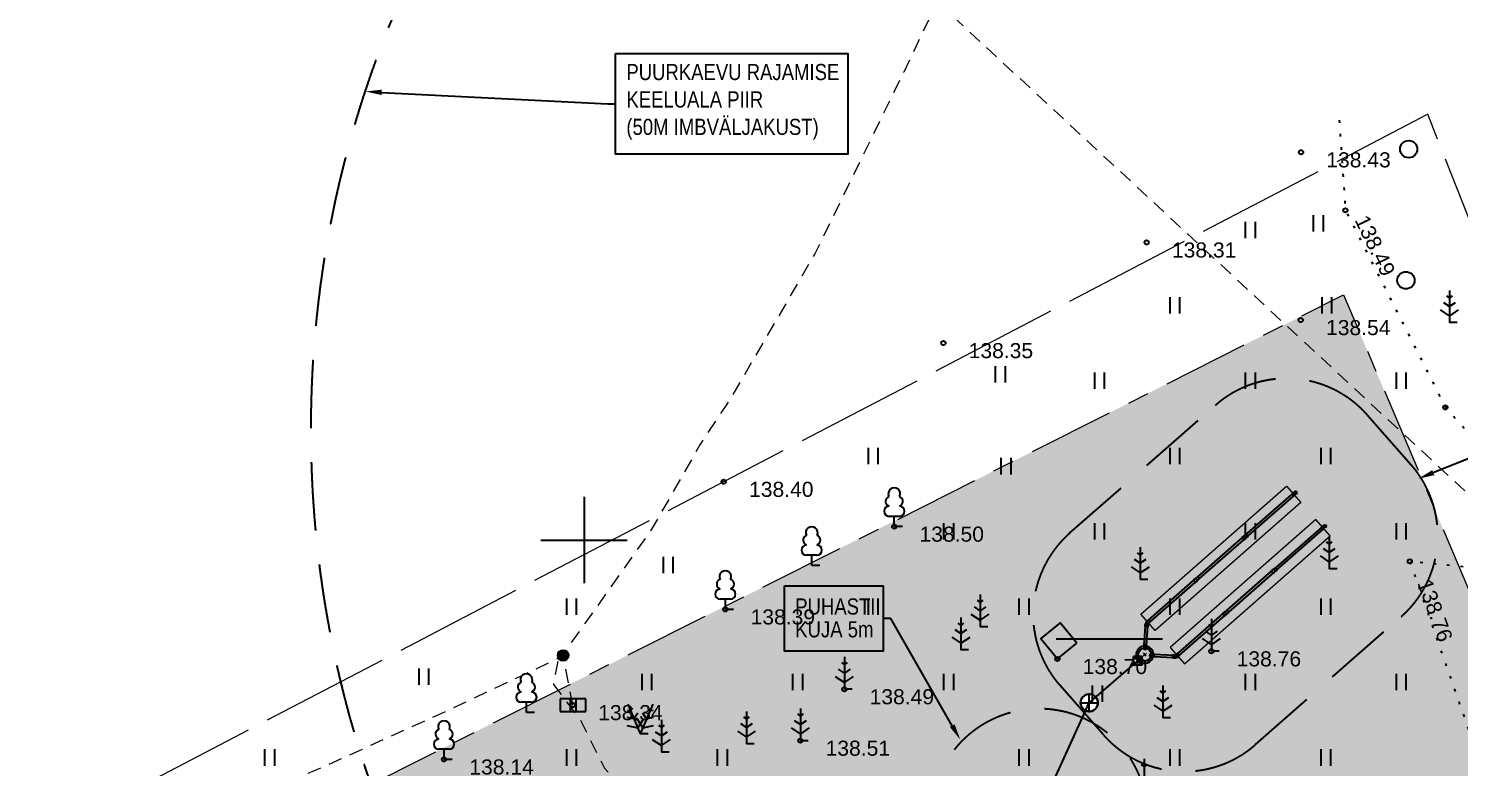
# Model space of a CAD drawing. Header units: millimetres. Extents: x 368386 to 996118, y -334862 to 250838.
# Drawn here: x 741334 to 807716, y -60261 to -25953 of the extents above; entities that cross this region are included whole.
import ezdxf

# ---------------------------------------------------------------- set-up
doc = ezdxf.new("R2010")
doc.units = ezdxf.units.MM
doc.header["$MEASUREMENT"] = 0
for name, pattern in [('CENTER2', [14287.5, 9525, -1587.5, 1587.5, -1587.5]), ('Dashed', [423.333333, 211.666667, -211.666667]), ('HIDDEN', [4762.5, 3175, -1587.5]), ('KATASTRIPIIR', [7000, 4000, -1000, 1000, -1000]), ('KOLVIK', [625, 125, -500]), ('Long Dashed', [1058.333302, 634.99999, -423.333311]), ('TOOPIIR', [7000, 6000, -1000]), ('Wipeout_Contour', [1000, 0, -1000])]:
    doc.linetypes.add(name, pattern=pattern)
for name, color, linetype, lineweight, true_color in [('New_       asendi fill_Pen_No__149', 7, 'Continuous', 25, 0x186722), ('New_Kanal_proj_kinnistu_Pen_No__175', 7, 'Continuous', 13, 0xbf927d), ('New_MOOTPIIR#1_Pen_No__102', 7, 'Continuous', 13, 0xcccccc), ('New_MPKAABEL_Pen_No__3', 7, 'Continuous', 18, 0xff6600), ('New_PIIR#1_Pen_No__164', 7, 'Continuous', 13, 0xf27e39)]:
    doc.layers.add(name, color=color, linetype=linetype, lineweight=lineweight, true_color=true_color)
for name, color, linetype, lineweight in [('New__PRONTEX_TEKST_Pen_No__7', 7, 'Continuous', 35), ('New_ei pindi_Pen_No__7', 7, 'Continuous', 35), ('New_ELRAJATISMP_Pen_No__7', 7, 'Continuous', 35), ('New_HALJASTUS#1_Pen_No__7', 7, 'Continuous', 35), ('New_HALJASTUS_Pen_No__7', 7, 'Continuous', 35), ('New_KANAL_ELEMENDID_Pen_No__7', 7, 'Continuous', 35), ('New_Kanal_proj_kinnistu_Pen_No__1', 7, 'Continuous', 13), ('New_Kanal_proj_kinnistu_Pen_No__36', 34, 'Continuous', 35), ('New_Kanal_proj_kinnistu_Pen_No__7', 7, 'Continuous', 35), ('New_katkend_Pen_No__1', 7, 'Continuous', 13), ('New_korgus-EH2000#1_Pen_No__1', 7, 'Continuous', 13), ('New_korgus-EH2000#1_Pen_No__7', 7, 'Continuous', 35), ('New_MPOHULIIN_Pen_No__20', 1, 'Continuous', 0), ('New_POST_Pen_No__7', 7, 'Continuous', 35), ('New_PUU_Pen_No__7', 7, 'Continuous', 35), ('New_RAJATIS_Pen_No__7', 7, 'Continuous', 35), ('New_VORK#1_Pen_No__7', 7, 'Continuous', 35)]:
    doc.layers.add(name, color=color, linetype=linetype, lineweight=lineweight)
doc.layers.add('New_KANAL_ELEMENDID', color=7, linetype='Continuous')
doc.styles.add('GENERATED_STYLE_1', font='arial.ttf')
doc.styles.add('GENERATED_STYLE_2', font='ARIALN.TTF')
doc.linetypes.add('Kanal11', pattern='A,0,[1,TRN_PP_AS-4-01_V01_Asendiplaan1.Shx,S=13.492063,R=0,X=0,Y=0],-2650,0', length=2650)

msp = doc.modelspace()

# ---------------------------------------------------------------- hatches: boundary and pattern name
at = {"layer": 'New_       asendi fill_Pen_No__149', "linetype": 'Continuous', "lineweight": 0, "true_color": 0x061908}
h = msp.add_hatch(color=98, dxfattribs=at)
h.paths.add_polyline_path([(802345.63, -38322.05), (677945.63, -100972.05), (697685.63, -113562.05), (725141.88, -157386.04), (747105.63, -214022.05), (773035.63, -233162.05), (849485.63, -225922.05), (847735.63, -145332.05)])
h.paths.add_polyline_path([(757638.71, -147399.28, -0.00065641), (757597.25, -147430.15)], flags=0)
h.paths.add_polyline_path([(781623.18, -112523.26, 0.05995559), (781750.4, -112778.31, 0.78516634), (783932.82, -111999.14, 0.05995559), (783869.75, -111721.19, 1)], flags=0)
at = {"layer": 'New__PRONTEX_TEKST_Pen_No__7', "linetype": 'Continuous', "lineweight": 35}
for points in [[(757709.97, -29038.52), (756967.32, -28875.44), (757722.72, -28788.85)], [(806552.04, -46688.9), (805810.32, -46856.12), (806457.72, -46457.37)], [(784295.06, -58260.23), (784558.81, -58973.37), (784078.03, -58384.31)]]:
    msp.add_hatch(color=7, dxfattribs=at).paths.add_polyline_path(points)

# ---------------------------------------------------------------- linework, layer by layer
at = {"layer": 'New__PRONTEX_TEKST_Pen_No__7', "color": 7, "linetype": 'Continuous', "lineweight": 35}
for p, q in [((757716.34, -28913.69), (768207.06, -29449.38)), ((768207.06, -29449.38), (768567.06, -29449.38)), ((806504.88, -46573.13), (814982.26, -43119.18)), ((781343.37, -53349.47), (780983.37, -53349.47)), ((784186.55, -58322.27), (781343.37, -53349.47))]:
    msp.add_line(p, q, dxfattribs=at)
at = {"layer": 'New__PRONTEX_TEKST_Pen_No__7', "color": 7, "linetype": 'Continuous', "lineweight": 35, "flags": 128}
for points in [[(768567.06, -27110.02), (779335.08, -27110.02), (779335.08, -31788.7), (768567.06, -31788.7)], [(776402.2, -51836.43), (780982.53, -51836.43), (780982.53, -54861.95), (776402.2, -54861.95)]]:
    msp.add_lwpolyline(points, close=True, dxfattribs=at)
at = {"layer": 'New_ei pindi_Pen_No__7', "color": 7, "linetype": 'HIDDEN', "lineweight": 35, "flags": 128}
for points in [[(789633.28, -49389.08), (796394.25, -43448.1)], [(803450.63, -43903.63), (805472.06, -46204.06)], [(798255.56, -59201.42), (805016.52, -53260.44)]]:
    msp.add_lwpolyline(points, dxfattribs=at)
at = {"layer": 'New_ei pindi_Pen_No__7', "color": 7, "linetype": 'HIDDEN', "lineweight": 35}
for centre, start, end in [((799694.67, -47204.06), 41.3051772, 131.3063167), ((801716.1, -49504.49), 311.3063168, 41.3063167), ((792933.71, -53145.03), 131.3056743, 221.3063167), ((794955.13, -55445.46), 221.3063167, 311.3069592)]:
    msp.add_arc(centre, 5000, start, end, dxfattribs=at)
at = {"layer": 'New_ELRAJATISMP_Pen_No__7', "color": 7, "linetype": 'Continuous', "lineweight": 35}
for p, q in [((767186.91, -57068.61), (765992.34, -57068.61)), ((765992.34, -57068.61), (765992.34, -57665.49)), ((766453.88, -57068.61), (766453.88, -57665.49)), ((766725.37, -57068.61), (766725.37, -57665.49)), ((767186.91, -57665.49), (767186.91, -57068.61)), ((765992.34, -57665.49), (767186.91, -57665.49))]:
    msp.add_line(p, q, dxfattribs=at)
at = {"layer": 'New_HALJASTUS#1_Pen_No__7', "color": 7, "linetype": 'Continuous', "lineweight": 35}
for p, q in [((797782.1, -34919.49), (797782.1, -35680.61)), ((798237.15, -34919.49), (798237.15, -35680.61)), ((800933.46, -34614.6), (800933.46, -35375.72)), ((801388.52, -34614.6), (801388.52, -35375.72)), ((794282.1, -38419.49), (794282.1, -39180.61)), ((794737.15, -38419.49), (794737.15, -39180.61)), ((801326.85, -38417.37), (801326.85, -39178.49)), ((801781.91, -38417.37), (801781.91, -39178.49)), ((807253.77, -38458.49), (807129.35, -38375.54)), ((807253.77, -38108.49), (807253.77, -39608.49)), ((807378.19, -38375.54), (807253.77, -38458.49)), ((806829.51, -39019.14), (807253.77, -39301.98)), ((807253.77, -38858.49), (806987.16, -38680.75)), ((807520.38, -38680.75), (807253.77, -38858.49)), ((807253.77, -39301.98), (807678.04, -39019.14)), ((807613.77, -39608.49), (807253.77, -39608.49)), ((786181.33, -41630.06), (786181.33, -42391.17)), ((786636.39, -41630.06), (786636.39, -42391.17)), ((790782.1, -41919.49), (790782.1, -42680.61)), ((791237.15, -41919.49), (791237.15, -42680.61)), ((797782.1, -41919.49), (797782.1, -42680.61)), ((798237.15, -41919.49), (798237.15, -42680.61)), ((804782.1, -41919.49), (804782.1, -42680.61)), ((805237.15, -41919.49), (805237.15, -42680.61)), ((780282.1, -45419.49), (780282.1, -46180.61)), ((780737.15, -45419.49), (780737.15, -46180.61)), ((794282.1, -45419.49), (794282.1, -46180.61)), ((794737.15, -45419.49), (794737.15, -46180.61)), ((801282.1, -45419.49), (801282.1, -46180.61)), ((801737.15, -45419.49), (801737.15, -46180.61)), ((786443.59, -45891.78), (786443.59, -46652.9)), ((786898.65, -45891.78), (786898.65, -46652.9)), ((783782.1, -48919.49), (783782.1, -49680.61)), ((784237.15, -48919.49), (784237.15, -49680.61)), ((790782.1, -48919.49), (790782.1, -49680.61)), ((791237.15, -48919.49), (791237.15, -49680.61)), ((797782.1, -48919.49), (797782.1, -49680.61)), ((798237.15, -48919.49), (798237.15, -49680.61)), ((804782.1, -48919.49), (804782.1, -49680.61)), ((805237.15, -48919.49), (805237.15, -49680.61)), ((770773.55, -50481.34), (770773.55, -51242.45)), ((771228.61, -50481.34), (771228.61, -51242.45)), ((766282.1, -52419.49), (766282.1, -53180.61)), ((766737.15, -52419.49), (766737.15, -53180.61)), ((780282.1, -52419.49), (780282.1, -53180.61)), ((780737.15, -52419.49), (780737.15, -53180.61)), ((787282.1, -52419.49), (787282.1, -53180.61)), ((787737.15, -52419.49), (787737.15, -53180.61)), ((794282.1, -52419.49), (794282.1, -53180.61)), ((794737.15, -52419.49), (794737.15, -53180.61)), ((801282.1, -52419.49), (801282.1, -53180.61)), ((801737.15, -52419.49), (801737.15, -53180.61)), ((759430.81, -55660.97), (759430.81, -56422.09)), ((759885.86, -55660.97), (759885.86, -56422.09)), ((769782.1, -55919.49), (769782.1, -56680.61)), ((770237.15, -55919.49), (770237.15, -56680.61)), ((776782.1, -55919.49), (776782.1, -56680.61)), ((777237.15, -55919.49), (777237.15, -56680.61)), ((783782.1, -55919.49), (783782.1, -56680.61)), ((784237.15, -55919.49), (784237.15, -56680.61)), ((797782.1, -55919.49), (797782.1, -56680.61)), ((798237.15, -55919.49), (798237.15, -56680.61)), ((804782.1, -55919.49), (804782.1, -56680.61)), ((805237.15, -55919.49), (805237.15, -56680.61)), ((752282.1, -59419.49), (752282.1, -60180.61)), ((752737.15, -59419.49), (752737.15, -60180.61)), ((766282.1, -59419.49), (766282.1, -60180.61)), ((766737.15, -59419.49), (766737.15, -60180.61)), ((773282.1, -59419.49), (773282.1, -60180.61)), ((773737.15, -59419.49), (773737.15, -60180.61)), ((787282.1, -59419.49), (787282.1, -60180.61)), ((787737.15, -59419.49), (787737.15, -60180.61)), ((794282.1, -59419.49), (794282.1, -60180.61)), ((794737.15, -59419.49), (794737.15, -60180.61)), ((801282.1, -59419.49), (801282.1, -60180.61)), ((801737.15, -59419.49), (801737.15, -60180.61))]:
    msp.add_line(p, q, dxfattribs=at)
at = {"layer": 'New_HALJASTUS#1_Pen_No__7', "color": 7, "linetype": 'KOLVIK', "lineweight": 35, "flags": 128}
msp.add_lwpolyline([(802138.63, -30211.05), (802430.63, -34393.05), (807069.63, -43545.05), (814375.63, -51630.05), (805416.63, -50692.05), (811741.88, -68851.31), (822615.75, -71555.05)], dxfattribs=at)
at = {"layer": 'New_HALJASTUS#1_Pen_No__7', "color": 7, "linetype": 'Continuous', "lineweight": 35}
for centre in [(805363.04, -31549.93), (805234.98, -37645.43)]:
    msp.add_circle(centre, 400, dxfattribs=at)
at = {"layer": 'New_HALJASTUS_Pen_No__7', "color": 7, "linetype": 'Continuous', "lineweight": 35}
msp.add_circle((805234.98, -37645.43), 400, dxfattribs=at)
at = {"layer": 'New_Kanal_proj_kinnistu_Pen_No__1', "color": 7, "linetype": 'Continuous', "lineweight": 13}
for p, q in [((800071.29, -47538.73), (800146.41, -47472.72)), ((800141.85, -47543.28), (800075.85, -47468.16)), ((801432.63, -49087.97), (801507.75, -49021.96)), ((801437.19, -49017.4), (801503.2, -49092.52))]:
    msp.add_line(p, q, dxfattribs=at)
at = {"layer": 'New_Kanal_proj_kinnistu_Pen_No__1', "color": 7, "linetype": 'CENTER2', "lineweight": 13}
msp.add_line((793325.33, -55034.23), (793593.56, -55051.55), dxfattribs=at)
at = {"layer": 'New_Kanal_proj_kinnistu_Pen_No__175', "color": 33, "linetype": 'CENTER2', "lineweight": 13, "true_color": 0xbf927d}
for p, q in [((792933.71, -53145.03), (799694.67, -47204.06)), ((799694.67, -47204.06), (800354.76, -47955.25)), ((800354.76, -47955.25), (793593.79, -53896.22)), ((801056.02, -48753.3), (794295.05, -54694.27)), ((801716.1, -49504.49), (801056.02, -48753.3)), ((794955.13, -55445.46), (801716.1, -49504.49)), ((793593.79, -53896.22), (792933.71, -53145.03)), ((794295.05, -54694.27), (794955.13, -55445.46))]:
    msp.add_line(p, q, dxfattribs=at)
at = {"layer": 'New_Kanal_proj_kinnistu_Pen_No__7', "color": 7, "linetype": 'Continuous', "lineweight": 35}
for p, q in [((797865.37, -49404.41), (799940.59, -47580.87)), ((797937.98, -49487.04), (800013.2, -47663.51)), ((799938.22, -47578.18), (799942.73, -47574.22)), ((799938.22, -47578.18), (800015.06, -47665.62)), ((799981.15, -47617.94), (799942.07, -47573.47)), ((799942.51, -47566.69), (799950.17, -47559.96)), ((799952.29, -47560.1), (799950.17, -47559.96)), ((799993.54, -47607.05), (799952.29, -47560.1)), ((799955.12, -47563.33), (799986.3, -47535.93)), ((799981.15, -47617.94), (800020.22, -47662.41)), ((799986.3, -47535.93), (800024.72, -47579.65)), ((799989.91, -47537.02), (799986.3, -47535.93)), ((799989.91, -47537.02), (800046.52, -47487.27)), ((799989.91, -47537.02), (800026.22, -47578.33)), ((799993.54, -47607.05), (800034.8, -47653.99)), ((800015.06, -47665.62), (800019.56, -47661.66)), ((800063.13, -47623.37), (800024.72, -47579.65)), ((800062.52, -47619.65), (800026.22, -47578.33)), ((800027, -47662.84), (800034.66, -47656.11)), ((800031.96, -47650.76), (800063.13, -47623.37)), ((800034.8, -47653.99), (800034.66, -47656.11)), ((800062.52, -47619.65), (800119.13, -47569.9)), ((800062.52, -47619.65), (800063.13, -47623.37)), ((801303.85, -49115.93), (801311.51, -49109.2)), ((801313.63, -49109.33), (801311.51, -49109.2)), ((801354.88, -49156.28), (801313.63, -49109.33)), ((801316.47, -49112.57), (801347.64, -49085.17)), ((801351.26, -49086.26), (801347.64, -49085.17)), ((801347.64, -49085.17), (801386.06, -49128.89)), ((801351.26, -49086.26), (801407.87, -49036.51)), ((801351.26, -49086.26), (801387.56, -49127.57)), ((801423.87, -49168.89), (801480.48, -49119.14)), ((795579.23, -51412.76), (797637.44, -49604.17)), ((795651.84, -51495.39), (797710.05, -49686.8)), ((797627.18, -49592.49), (797639.39, -49589.67)), ((797674, -49645.78), (797627.18, -49592.49)), ((797639.39, -49589.67), (797726.15, -49513.43)), ((797639.39, -49589.67), (797682.29, -49638.5)), ((797674, -49645.78), (797720.83, -49699.07)), ((797725.2, -49687.33), (797682.29, -49638.5)), ((797720.83, -49699.07), (797725.2, -49687.33)), ((797725.2, -49687.33), (797811.96, -49611.09)), ((797726.15, -49513.43), (797730.4, -49513.71)), ((797726.15, -49513.43), (797769.05, -49562.26)), ((797730.68, -49509.45), (797730.4, -49513.71)), ((797730.68, -49509.45), (797730.4, -49513.71)), ((797730.4, -49513.71), (797771.32, -49560.27)), ((797817.44, -49433.21), (797730.68, -49509.45)), ((797730.68, -49509.45), (797773.58, -49558.28)), ((797811.96, -49611.09), (797769.05, -49562.26)), ((797812.23, -49606.83), (797771.32, -49560.27)), ((797816.49, -49607.11), (797773.58, -49558.28)), ((797811.96, -49611.09), (797812.23, -49606.83)), ((797816.49, -49607.11), (797812.23, -49606.83)), ((797816.49, -49607.11), (797812.23, -49606.83)), ((797903.25, -49530.87), (797816.49, -49607.11)), ((797821.81, -49421.47), (797817.44, -49433.21)), ((797817.44, -49433.21), (797860.34, -49482.04)), ((797868.63, -49474.76), (797821.81, -49421.47)), ((797903.25, -49530.87), (797860.34, -49482.04)), ((797868.63, -49474.76), (797915.45, -49528.05)), ((797915.45, -49528.05), (797903.25, -49530.87)), ((801301.68, -49129.82), (799193.41, -50982.39)), ((799266.02, -51065.02), (801374.29, -49212.45)), ((801299.57, -49127.42), (801304.07, -49123.46)), ((801376.4, -49214.86), (801299.57, -49127.42)), ((801342.49, -49167.18), (801303.41, -49122.71)), ((801342.49, -49167.18), (801381.57, -49211.65)), ((801354.88, -49156.28), (801396.14, -49203.23)), ((801376.4, -49214.86), (801380.91, -49210.9)), ((801424.48, -49172.61), (801386.06, -49128.89)), ((801423.87, -49168.89), (801387.56, -49127.57)), ((801388.34, -49212.08), (801396, -49205.35)), ((801393.3, -49200), (801424.48, -49172.61)), ((801396.14, -49203.23), (801396, -49205.35)), ((801423.87, -49168.89), (801424.48, -49172.61)), ((799000.47, -51138.62), (799087.23, -51062.38)), ((799087.23, -51062.38), (799091.49, -51062.66)), ((799087.23, -51062.38), (799091.49, -51062.66)), ((799087.23, -51062.38), (799130.14, -51111.21)), ((799091.76, -51058.4), (799091.49, -51062.66)), ((799091.49, -51062.66), (799132.4, -51109.22)), ((799178.52, -50982.16), (799091.76, -51058.4)), ((799091.76, -51058.4), (799134.67, -51107.22)), ((799173.04, -51160.04), (799130.14, -51111.21)), ((799173.32, -51155.78), (799132.4, -51109.22)), ((799177.58, -51156.05), (799134.67, -51107.22)), ((799264.34, -51079.81), (799177.58, -51156.05)), ((799182.89, -50970.42), (799178.52, -50982.16)), ((799178.52, -50982.16), (799221.43, -51030.99)), ((799229.72, -51023.71), (799182.89, -50970.42)), ((799264.34, -51079.81), (799221.43, -51030.99)), ((799229.72, -51023.71), (799276.54, -51076.99)), ((799276.54, -51076.99), (799264.34, -51079.81)), ((793293.35, -53421.4), (795383.79, -51584.5)), ((793365.96, -53504.03), (795456.4, -51667.13)), ((795373.27, -51572.53), (795385.47, -51569.7)), ((795420.09, -51625.81), (795373.27, -51572.53)), ((795385.47, -51569.7), (795472.23, -51493.47)), ((795385.47, -51569.7), (795428.38, -51618.53)), ((795420.09, -51625.81), (795466.91, -51679.1)), ((795471.28, -51667.36), (795428.38, -51618.53)), ((795466.91, -51679.1), (795471.28, -51667.36)), ((795471.28, -51667.36), (795558.04, -51591.12)), ((795472.23, -51493.47), (795476.49, -51493.74)), ((795472.23, -51493.47), (795515.14, -51542.29)), ((795476.77, -51489.48), (795476.49, -51493.74)), ((795476.77, -51489.48), (795476.49, -51493.74)), ((795476.49, -51493.74), (795517.4, -51540.3)), ((795563.53, -51413.25), (795476.77, -51489.48)), ((795476.77, -51489.48), (795519.67, -51538.31)), ((795558.04, -51591.12), (795515.14, -51542.29)), ((795558.32, -51586.86), (795517.4, -51540.3)), ((795562.58, -51587.14), (795519.67, -51538.31)), ((795558.04, -51591.12), (795558.32, -51586.86)), ((795562.58, -51587.14), (795558.32, -51586.86)), ((795562.58, -51587.14), (795558.32, -51586.86)), ((795649.34, -51510.9), (795562.58, -51587.14)), ((795567.89, -51401.51), (795563.53, -51413.25)), ((795563.53, -51413.25), (795606.43, -51462.07)), ((795614.72, -51454.79), (795567.89, -51401.51)), ((795649.34, -51510.9), (795606.43, -51462.07)), ((795614.72, -51454.79), (795661.54, -51508.08)), ((795661.54, -51508.08), (795649.34, -51510.9)), ((796939.76, -52962.72), (798998.78, -51153.41)), ((797012.36, -53045.35), (799071.39, -51236.04)), ((798988.27, -51141.44), (799000.47, -51138.62)), ((799035.09, -51194.73), (798988.27, -51141.44)), ((799000.47, -51138.62), (799043.38, -51187.45)), ((799035.09, -51194.73), (799081.91, -51248.01)), ((799086.28, -51236.27), (799043.38, -51187.45)), ((799081.91, -51248.01), (799086.28, -51236.27)), ((799086.28, -51236.27), (799173.04, -51160.04)), ((799173.04, -51160.04), (799173.32, -51155.78)), ((799173.04, -51160.04), (799173.32, -51155.78)), ((799177.58, -51156.05), (799173.32, -51155.78)), ((796746.81, -53118.94), (796833.57, -53042.71)), ((796833.57, -53042.71), (796837.83, -53042.98)), ((796833.57, -53042.71), (796876.48, -53091.53)), ((796838.11, -53038.72), (796837.83, -53042.98)), ((796838.11, -53038.72), (796837.83, -53042.98)), ((796837.83, -53042.98), (796878.75, -53089.54)), ((796924.87, -52962.49), (796838.11, -53038.72)), ((796838.11, -53038.72), (796881.01, -53087.55)), ((796919.39, -53140.36), (796876.48, -53091.53)), ((796919.66, -53136.1), (796878.75, -53089.54)), ((796923.92, -53136.38), (796881.01, -53087.55)), ((797010.68, -53060.14), (796923.92, -53136.38)), ((796929.24, -52950.74), (796924.87, -52962.49)), ((796924.87, -52962.49), (796967.77, -53011.31)), ((796976.06, -53004.03), (796929.24, -52950.74)), ((797010.68, -53060.14), (796967.77, -53011.31)), ((796976.06, -53004.03), (797022.88, -53057.32)), ((797022.88, -53057.32), (797010.68, -53060.14)), ((793093.16, -54561.69), (793147.65, -53717.59)), ((793137.67, -53716.94), (793143.32, -53629.39)), ((793267.4, -53725.32), (793137.67, -53716.94)), ((793143.32, -53629.39), (793273.05, -53637.77)), ((793143.32, -53629.39), (793273.05, -53637.77)), ((793143.32, -53629.39), (793273.05, -53637.77)), ((793146.41, -53603.85), (793274.39, -53626.69)), ((793147.65, -53717.59), (793257.42, -53724.67)), ((793152.35, -53578.81), (793276.96, -53615.84)), ((793161.05, -53554.59), (793280.74, -53605.34)), ((793172.41, -53531.5), (793285.66, -53595.33)), ((793186.28, -53509.83), (793291.67, -53585.94)), ((793202.5, -53489.84), (793298.7, -53577.28)), ((793202.93, -54568.77), (793257.42, -53724.67)), ((793286.75, -53413.89), (793220.84, -53471.8)), ((793273.05, -53637.77), (793267.4, -53725.32)), ((793372.56, -53511.54), (793286.75, -53413.89)), ((793293.35, -53421.4), (793365.96, -53504.03)), ((793306.65, -53569.46), (793372.56, -53511.54)), ((794654.69, -54970.64), (796745.13, -53133.74)), ((794727.3, -55053.27), (796817.74, -53216.37)), ((796734.61, -53121.77), (796746.81, -53118.94)), ((796781.43, -53175.05), (796734.61, -53121.77)), ((796746.81, -53118.94), (796789.72, -53167.77)), ((796781.43, -53175.05), (796828.26, -53228.34)), ((796832.63, -53216.6), (796789.72, -53167.77)), ((796828.26, -53228.34), (796832.63, -53216.6)), ((796832.63, -53216.6), (796919.39, -53140.36)), ((796919.39, -53140.36), (796919.66, -53136.1)), ((796923.92, -53136.38), (796919.66, -53136.1)), ((796923.92, -53136.38), (796919.66, -53136.1)), ((793080.62, -54616.19), (793081.27, -54606.01)), ((793082.87, -54604.61), (793081.27, -54606.01)), ((793145.24, -54608.64), (793082.87, -54604.61)), ((793083.39, -54712.9), (793088.9, -54627.55)), ((793144.18, -54625.1), (793085.1, -54621.29)), ((793085.71, -54627.34), (793086.1, -54621.36)), ((793201.87, -54634.84), (793085.71, -54627.34)), ((793087.16, -54604.89), (793089.83, -54563.48)), ((793093.16, -54561.69), (793089.83, -54563.48)), ((793089.83, -54563.48), (793147.91, -54567.23)), ((793093.16, -54561.69), (793148.04, -54565.23)), ((793144.18, -54625.1), (793203.25, -54628.92)), ((793145.24, -54608.64), (793207.61, -54612.67)), ((793205.99, -54570.97), (793147.91, -54567.23)), ((793202.93, -54568.77), (793148.04, -54565.23)), ((793193.17, -54719.98), (793198.67, -54634.64)), ((793201.87, -54634.84), (793202.25, -54628.85)), ((793202.93, -54568.77), (793205.99, -54570.97)), ((793203.32, -54612.39), (793205.99, -54570.97)), ((793207.61, -54612.67), (793209.01, -54614.26)), ((793208.35, -54624.44), (793209.01, -54614.26)), ((793419.53, -55095.43), (793504.88, -55100.94)), ((793426.62, -54985.66), (793511.96, -54991.16)), ((793512.17, -54987.97), (793504.67, -55104.13)), ((793514.41, -55046.44), (793510.59, -55105.51)), ((793512.17, -54987.97), (793518.16, -54988.36)), ((793514.41, -55046.44), (793518.22, -54987.36)), ((793523.32, -54982.88), (793533.5, -54983.54)), ((793530.87, -55047.5), (793526.85, -55109.87)), ((793530.87, -55047.5), (793534.9, -54985.13)), ((793534.9, -54985.13), (793533.5, -54983.54)), ((793534.62, -54989.42), (793576.04, -54992.09)), ((793568.54, -55108.25), (793572.29, -55050.17)), ((793570.74, -55105.19), (793574.28, -55050.3)), ((793576.04, -54992.09), (793572.29, -55050.17)), ((793577.83, -54995.42), (793574.28, -55050.3)), ((793577.83, -54995.42), (793576.04, -54992.09)), ((793577.83, -54995.42), (794421.93, -55049.91)), ((794422.57, -55039.93), (794414.2, -55169.66)), ((794414.84, -55159.68), (794421.93, -55049.91)), ((794510.12, -55045.58), (794422.57, -55039.93)), ((794501.75, -55175.31), (794510.12, -55045.58)), ((794501.75, -55175.31), (794510.12, -55045.58)), ((794501.75, -55175.31), (794510.12, -55045.58)), ((794527.48, -55175.53), (794521.27, -55045.67)), ((794553.07, -55172.86), (794532.37, -55044.52)), ((794578.21, -55167.34), (794543.26, -55042.13)), ((794602.57, -55159.05), (794553.82, -55038.53)), ((794625.84, -55148.08), (794563.91, -55033.78)), ((794647.74, -55134.57), (794573.41, -55027.92)), ((794582.19, -55021.04), (794648.09, -54963.13)), ((794648.09, -54963.13), (794733.9, -55060.78)), ((794727.3, -55053.27), (794654.69, -54970.64)), ((794733.9, -55060.78), (794668, -55118.69)), ((793504.67, -55104.13), (793510.66, -55104.52)), ((793515.07, -55110.61), (793525.25, -55111.27)), ((793526.85, -55109.87), (793525.25, -55111.27)), ((793527.12, -55105.58), (793568.54, -55108.25)), ((793570.74, -55105.19), (793568.54, -55108.25)), ((793570.74, -55105.19), (794414.84, -55159.68)), ((794414.2, -55169.66), (794501.75, -55175.31))]:
    msp.add_line(p, q, dxfattribs=at)
for centre, radius in [((800108.85, -47505.72), 65), ((800108.85, -47505.72), 55), ((801470.19, -49054.96), 65), ((801470.19, -49054.96), 55)]:
    msp.add_circle(centre, radius, dxfattribs=at)
for centre, radius, start, end in [((799945.68, -47570.3), 4.8, 131.3063223, 221.3063188), ((800023.83, -47659.24), 4.8, 221.3063091, 311.306313), ((801307.02, -49119.54), 4.8, 131.3063153, 221.3063121), ((801385.17, -49208.48), 4.8, 221.3063225, 311.3063147), ((793372.31, -53644.17), 229.47, 131.3063168, 176.3063167), ((793372.31, -53644.17), 99.47, 131.3063167, 176.3063167), ((793085.41, -54616.5), 4.8, 176.3063105, 266.3063182), ((793203.56, -54624.13), 4.8, 266.3063153, 356.3063229), ((793523.01, -54987.67), 4.8, 86.3063153, 176.3063229), ((794516.53, -54946.32), 99.47, 266.3063171, 311.3063171), ((793515.38, -55105.82), 4.8, 176.3063257, 266.3063134), ((794516.53, -54946.32), 229.47, 266.3063169, 311.306317)]:
    msp.add_arc(centre, radius, start, end, dxfattribs=at)
at = {"layer": 'New_katkend_Pen_No__1', "color": 7, "linetype": 'Dashed', "lineweight": 13}
for p, q in [((793344.36, -55090.57), (793351.45, -54980.8)), ((793344.36, -55090.57), (793409.39, -55094.77)), ((793351.45, -54980.8), (793416.48, -54985))]:
    msp.add_line(p, q, dxfattribs=at)
at = {"layer": 'New_korgus-EH2000#1_Pen_No__7', "color": 7, "linetype": 'Continuous', "lineweight": 35}
for centre in [(800369.63, -31698.05), (802430.63, -34393.05), (793206.63, -35883.05), (800356.63, -39487.05), (783776.63, -40557.05), (807069.63, -43545.05), (773587.63, -46998.05), (781495.63, -49079.05), (805416.63, -50692.05), (773659.63, -52923.05), (796210.63, -54869.05), (789065.63, -55226.05), (779181.63, -56629.05), (766589.63, -57367.05), (777139.63, -59019.05), (760609.63, -59890.05)]:
    msp.add_circle(centre, 100, dxfattribs=at)
at = {"layer": 'New_MPKAABEL_Pen_No__3', "color": 30, "linetype": 'Long Dashed', "lineweight": 18, "true_color": 0xff6600, "flags": 128}
for points in [[(783565.09, -24546.65), (781933.38, -27973.19), (777809.87, -36412.47), (773953.05, -43041.86), (772482.12, -45281.07), (770238.91, -49198.69), (766031.19, -55145.75), (760860.53, -57580.51), (755092.95, -60203.09), (746674.46, -63723.06), (738204.11, -68093.47), (734252.96, -70168.96), (726178.72, -74593.49), (719169.87, -78938.67), (713295.67, -84749.71), (710742.18, -87651.12), (706075.59, -93410.22), (703859.19, -95384.51), (698840.17, -99282.82), (690979.59, -105905.35), (686307.62, -110199.5), (683373.7, -114459.56), (684881.37, -118802.62), (684938.24, -118959.87)], [(766589.63, -57367.05), (766133.63, -55060.05)]]:
    msp.add_lwpolyline(points, dxfattribs=at)
at = {"layer": 'New_POST_Pen_No__7', "color": 7, "linetype": 'Continuous', "lineweight": 35}
for radius in [250, 225, 200, 175, 150, 125, 100, 75, 50, 25]:
    msp.add_circle((766133.63, -55060.05), radius, dxfattribs=at)
at = {"layer": 'New_PUU_Pen_No__7', "color": 7, "linetype": 'Continuous', "lineweight": 35}
for p, q in [((781735.63, -48604.05), (781255.63, -48604.05)), ((781495.63, -49079.05), (781495.63, -48604.05)), ((781875.63, -49079.05), (781495.63, -49079.05)), ((801677.63, -49532.05), (801677.63, -51032.05)), ((777908.63, -50407.05), (777428.63, -50407.05)), ((777668.63, -50882.05), (777668.63, -50407.05)), ((792906.63, -50384.05), (792782.21, -50301.11)), ((792906.63, -50034.05), (792906.63, -51534.05)), ((793031.04, -50301.11), (792906.63, -50384.05)), ((801253.36, -50442.7), (801677.63, -50725.55)), ((801677.63, -50282.05), (801411.02, -50104.31)), ((801677.63, -49882.05), (801553.21, -49799.11)), ((801802.04, -49799.11), (801677.63, -49882.05)), ((801944.24, -50104.31), (801677.63, -50282.05)), ((801677.63, -50725.55), (802101.89, -50442.7)), ((778048.63, -50882.05), (777668.63, -50882.05)), ((792482.36, -50944.7), (792906.63, -51227.55)), ((792906.63, -50784.05), (792640.02, -50606.31)), ((793173.24, -50606.31), (792906.63, -50784.05)), ((792906.63, -51227.55), (793330.89, -50944.7)), ((802037.63, -51032.05), (801677.63, -51032.05)), ((793266.63, -51534.05), (792906.63, -51534.05)), ((785478.63, -52236.05), (785478.63, -53736.05)), ((773899.63, -52448.05), (773419.63, -52448.05)), ((773659.63, -52923.05), (773659.63, -52448.05)), ((774039.63, -52923.05), (773659.63, -52923.05)), ((785478.63, -52986.05), (785212.02, -52808.31)), ((785478.63, -52586.05), (785354.21, -52503.11)), ((785603.04, -52503.11), (785478.63, -52586.05)), ((785745.24, -52808.31), (785478.63, -52986.05)), ((784587.63, -53648.05), (784463.21, -53565.11)), ((784587.63, -53298.05), (784587.63, -54798.05)), ((784712.04, -53565.11), (784587.63, -53648.05)), ((785054.36, -53146.7), (785478.63, -53429.55)), ((785478.63, -53429.55), (785902.89, -53146.7)), ((785838.63, -53736.05), (785478.63, -53736.05)), ((796210.63, -53719.05), (796086.21, -53636.11)), ((796210.63, -53369.05), (796210.63, -54869.05)), ((796335.04, -53636.11), (796210.63, -53719.05)), ((784163.36, -54208.7), (784587.63, -54491.55)), ((784587.63, -54048.05), (784321.02, -53870.31)), ((784854.24, -53870.31), (784587.63, -54048.05)), ((784587.63, -54491.55), (785011.89, -54208.7)), ((795786.36, -54279.7), (796210.63, -54562.55)), ((796210.63, -54119.05), (795944.02, -53941.31)), ((796477.24, -53941.31), (796210.63, -54119.05)), ((796210.63, -54562.55), (796634.89, -54279.7)), ((784947.63, -54798.05), (784587.63, -54798.05)), ((796570.63, -54869.05), (796210.63, -54869.05)), ((779181.63, -55879.05), (778915.02, -55701.31)), ((779181.63, -55479.05), (779057.21, -55396.11)), ((779181.63, -55129.05), (779181.63, -56629.05)), ((779306.04, -55396.11), (779181.63, -55479.05)), ((779448.24, -55701.31), (779181.63, -55879.05)), ((778757.36, -56039.7), (779181.63, -56322.55)), ((779181.63, -56322.55), (779605.89, -56039.7)), ((779541.63, -56629.05), (779181.63, -56629.05)), ((793959.63, -57204.05), (793693.02, -57026.31)), ((793959.63, -56804.05), (793835.21, -56721.11)), ((793959.63, -56454.05), (793959.63, -57954.05)), ((794084.04, -56721.11), (793959.63, -56804.05)), ((794226.24, -57026.31), (793959.63, -57204.05)), ((764670.63, -57233.05), (764190.63, -57233.05)), ((764430.63, -57708.05), (764430.63, -57233.05)), ((764810.63, -57708.05), (764430.63, -57708.05)), ((769265.16, -57639.25), (769118.3, -57611.12)), ((769129.28, -57316.71), (769711.63, -58699.05)), ((769347.62, -57514.51), (769265.16, -57639.25)), ((769597.15, -57740.57), (769420.45, -58007.88)), ((770293.97, -57316.71), (769711.63, -58699.05)), ((770002.8, -58007.88), (769826.1, -57740.57)), ((770158.09, -57639.25), (770075.63, -57514.51)), ((770304.95, -57611.12), (770158.09, -57639.25)), ((774641.63, -57662.05), (774641.63, -59162.05)), ((777139.63, -57519.05), (777139.63, -59019.05)), ((793535.36, -57364.7), (793959.63, -57647.55)), ((793959.63, -57647.55), (794383.89, -57364.7)), ((769091.84, -58320.64), (769592.63, -58416.59)), ((769420.45, -58007.88), (769105.75, -57947.59)), ((769549.44, -57991.22), (769830.62, -58416.59)), ((769592.63, -58416.59), (769873.81, -57991.22)), ((769830.62, -58416.59), (770331.41, -58320.64)), ((770317.5, -57947.59), (770002.8, -58007.88)), ((770692.63, -58399.05), (770568.21, -58316.11)), ((770692.63, -58049.05), (770692.63, -59549.05)), ((770817.04, -58316.11), (770692.63, -58399.05)), ((774641.63, -58412.05), (774375.02, -58234.31)), ((774641.63, -58012.05), (774517.21, -57929.11)), ((774766.04, -57929.11), (774641.63, -58012.05)), ((774908.24, -58234.31), (774641.63, -58412.05)), ((777139.63, -58269.05), (776873.02, -58091.31)), ((777139.63, -57869.05), (777015.21, -57786.11)), ((777264.04, -57786.11), (777139.63, -57869.05)), ((777406.24, -58091.31), (777139.63, -58269.05)), ((794319.63, -57954.05), (793959.63, -57954.05)), ((770071.63, -58699.05), (769711.63, -58699.05)), ((770268.36, -58959.7), (770692.63, -59242.55)), ((770692.63, -58799.05), (770426.02, -58621.31)), ((770959.24, -58621.31), (770692.63, -58799.05)), ((770692.63, -59242.55), (771116.89, -58959.7)), ((774217.36, -58572.7), (774641.63, -58855.55)), ((774641.63, -58855.55), (775065.89, -58572.7)), ((776715.36, -58429.7), (777139.63, -58712.55)), ((777139.63, -58712.55), (777563.89, -58429.7)), ((777499.63, -59019.05), (777139.63, -59019.05)), ((760849.63, -59415.05), (760369.63, -59415.05)), ((760609.63, -59890.05), (760609.63, -59415.05)), ((771052.63, -59549.05), (770692.63, -59549.05)), ((775001.63, -59162.05), (774641.63, -59162.05)), ((760989.63, -59890.05), (760609.63, -59890.05)), ((793095.63, -60217.05), (792971.21, -60134.11)), ((793095.63, -59867.05), (793095.63, -61367.05)), ((793220.04, -60134.11), (793095.63, -60217.05))]:
    msp.add_line(p, q, dxfattribs=at)
for centre, radius, start, end in [((781325.57, -47906.47), 232.57, 109.0217356, 253.1415399), ((781495.63, -47559.05), 276.97, 332.579899, 207.4201002), ((781665.71, -47906.47), 232.56, 286.8508162, 70.9859092), ((781258.13, -48366.56), 237.51, 90.001601, 269.3952966), ((781733.12, -48366.56), 237.51, 270.6047034, 89.998399), ((777668.63, -49362.05), 276.97, 332.579899, 207.4201002), ((777498.57, -49709.47), 232.57, 109.0217356, 253.1415399), ((777838.71, -49709.47), 232.56, 286.8508162, 70.9859092), ((777431.13, -50169.56), 237.51, 90.001601, 269.3952966), ((777906.12, -50169.56), 237.51, 270.6047034, 89.998399), ((773489.57, -51750.47), 232.57, 109.0217355, 253.1415399), ((773659.63, -51403.05), 276.97, 332.579899, 207.4201002), ((773829.71, -51750.47), 232.56, 286.8508162, 70.9859092), ((773422.13, -52210.56), 237.51, 90.0016011, 269.3952966), ((773897.12, -52210.56), 237.51, 270.6047034, 89.9983989), ((764260.57, -56535.47), 232.57, 109.0217355, 253.1415399), ((764430.63, -56188.05), 276.97, 332.579899, 207.4201002), ((764600.71, -56535.47), 232.56, 286.8508162, 70.9859092), ((764193.13, -56995.56), 237.51, 90.0016011, 269.3952966), ((764668.12, -56995.56), 237.51, 270.6047034, 89.9983989), ((760609.63, -58370.05), 276.97, 332.579899, 207.4201002), ((760372.13, -59177.56), 237.51, 90.0016011, 269.3952966), ((760439.57, -58717.47), 232.57, 109.0217355, 253.1415399), ((760779.71, -58717.47), 232.56, 286.8508162, 70.9859092), ((760847.12, -59177.56), 237.51, 270.6047034, 89.9983989)]:
    msp.add_arc(centre, radius, start, end, dxfattribs=at)
at = {"layer": 'New_RAJATIS_Pen_No__7', "color": 7, "linetype": 'Continuous', "lineweight": 35, "flags": 128}
msp.add_lwpolyline([(789970.63, -54496.05), (789200.63, -53541.05), (788295.63, -54271.05), (789065.63, -55226.05)], close=True, dxfattribs=at)
msp.add_lwpolyline([(789002.51, -54286.51), (793948.69, -54286.51)], dxfattribs=at)
at = {"layer": 'New_VORK#1_Pen_No__7', "color": 7, "linetype": 'Continuous', "lineweight": 35}
for p, q in [((767105.63, -47701.87), (767105.63, -51702.23)), ((765105.45, -49702.05), (769105.8, -49702.05))]:
    msp.add_line(p, q, dxfattribs=at)

# ---------------------------------------------------------------- texts
at = {"layer": 'New__PRONTEX_TEKST_Pen_No__7', "color": 7, "linetype": 'Continuous', "lineweight": 35, "char_height": 750, "attachment_point": 1, "style": 'GENERATED_STYLE_2'}
for s, insert, width, line_spacing_factor in [('\\A1;{\\pql;\\fArial Narrow|b0|i0|c0|p34;PUURKAEVU RAJAMISE \\fArial Narrow|b0|i0|c0|p34;KEELUALA PIIR\\P\\pql;\\fArial Narrow|b0|i0|c0|p34;(50M IMBV\\fArial Narrow|b0|i0|c0|p34;ÄLJAKUST)}', (769067.06, -27595.05), 10653.3996, 1.018583), ('\\A1;{\\pql;\\fArial Narrow|b0|i0|c0|p34;PUHASTI \\fArial Narrow|b0|i0|c0|p34;KUJA 5m}', (776902.2, -52413.2), 3875.3099, 0.847109)]:
    msp.add_mtext(s, dxfattribs=dict(at, insert=insert, width=width, line_spacing_factor=line_spacing_factor))
at = {"layer": 'New_korgus-EH2000#1_Pen_No__1', "color": 7, "linetype": 'Continuous', "lineweight": 13, "char_height": 700, "attachment_point": 1, "style": 'GENERATED_STYLE_1'}
for s, insert in [('\\A1;{\\pql;\\fArial|b0|i0|c0|p34; 138.43 }', (801269.63, -31698.05)), ('\\A1;{\\pql;\\fArial|b0|i0|c0|p34; 138.31 }', (794106.63, -35883.05)), ('\\A1;{\\pql;\\fArial|b0|i0|c0|p34; 138.54 }', (801256.63, -39487.05)), ('\\A1;{\\pql;\\fArial|b0|i0|c0|p34; 138.35 }', (784676.63, -40557.05)), ('\\A1;{\\pql;\\fArial|b0|i0|c0|p34; 138.40 }', (774487.63, -46998.05)), ('\\A1;{\\pql;\\fArial|b0|i0|c0|p34; 138.50 }', (782395.63, -49079.05)), ('\\A1;{\\pql;\\fArial|b0|i0|c0|p34; 138.39 }', (774559.63, -52923.05)), ('\\A1;{\\pql;\\fArial|b0|i0|c0|p34; 138.76 }', (797110.63, -54869.05)), ('\\A1;{\\pql;\\fArial|b0|i0|c0|p34; 138.49 }', (780081.63, -56629.05)), ('\\A1;{\\pql;\\fArial|b0|i0|c0|p34; 138.34 }', (767489.63, -57367.05)), ('\\A1;{\\pql;\\fArial|b0|i0|c0|p34; 138.51 }', (778039.63, -59019.05)), ('\\A1;{\\pql;\\fArial|b0|i0|c0|p34; 138.14 }', (761509.63, -59890.05))]:
    msp.add_mtext(s, dxfattribs=dict(at, insert=insert))
for s, insert, rotation in [('\\A1;{\\pql;\\fArial|b0|i0|c0|p34; 138.49 }', (803349.64, -34285.9), 295.9250149), ('\\A1;{\\pql;\\fArial|b0|i0|c0|p34; 138.76 }', (806323.39, -51194.7), 289.7778569)]:
    msp.add_mtext(s, dxfattribs=dict(at, insert=insert, rotation=rotation))

# ---------------------------------------------------------------- next in the draw order: wipeouts: each hides what was drawn before it
at = {"color": 254, "linetype": 'Wipeout_Contour', "lineweight": 0, "ltscale": 3178887.169314224}
msp.add_wipeout([(792603.11, -55116.82), (792603.11, -55500.27), (792986.57, -55500.27), (792986.57, -55116.82)], dxfattribs=at).dxf.layer = 'New_KANAL_ELEMENDID'
at = {"color": 254, "linetype": 'Wipeout_Contour', "lineweight": 0, "ltscale": 25363666.22060204}
msp.add_wipeout([(790943.46, -57221.45), (790928.09, -57144.18), (790897.94, -57071.38), (790854.16, -57005.87), (790798.45, -56950.15), (790732.94, -56906.38), (790660.14, -56876.22), (790582.86, -56860.85), (790504.07, -56860.85), (790426.79, -56876.22), (790353.99, -56906.38), (790288.48, -56950.15), (790232.76, -57005.87), (790188.99, -57071.38), (790158.84, -57144.18), (790143.46, -57221.45), (790143.46, -57300.25), (790158.84, -57377.53), (790188.99, -57450.32), (790232.76, -57515.84), (790288.48, -57571.55), (790353.99, -57615.33), (790426.79, -57645.48), (790504.07, -57660.85), (790582.86, -57660.85), (790660.14, -57645.48), (790732.94, -57615.33), (790798.45, -57571.55), (790854.16, -57515.84), (790897.94, -57450.32), (790928.09, -57377.53), (790943.46, -57300.25)], dxfattribs=at).dxf.layer = 'New_KANAL_ELEMENDID'

# ---------------------------------------------------------------- next in the draw order: linework, layer by layer
at = {"layer": 'New_ei pindi_Pen_No__7', "color": 7, "linetype": 'HIDDEN', "lineweight": 35, "flags": 128}
msp.add_lwpolyline([(791199.18, -58745.89), (789177.75, -56445.45)], dxfattribs=at)
at = {"layer": 'New_ei pindi_Pen_No__7', "color": 7, "linetype": 'HIDDEN', "lineweight": 35}
for centre, radius in [((804441.04, -44567.67), 50000), ((788219.45, -62524.68), 5000)]:
    msp.add_circle(centre, radius, dxfattribs=at)
at = {"layer": 'New_HALJASTUS#1_Pen_No__7', "color": 7, "linetype": 'Continuous', "lineweight": 35}
for p, q in [((790679.86, -56458.98), (790679.86, -57220.09)), ((791134.92, -56458.98), (791134.92, -57220.09))]:
    msp.add_line(p, q, dxfattribs=at)
at = {"layer": 'New_KANAL_ELEMENDID_Pen_No__7', "color": 7, "linetype": 'Continuous', "lineweight": 35}
for p, q in [((792603.11, -55116.82), (792986.57, -55116.82)), ((792603.11, -55500.27), (792603.11, -55116.82)), ((792603.11, -55116.82), (792986.57, -55500.27)), ((792986.57, -55116.82), (792603.11, -55500.27)), ((792986.57, -55500.27), (792603.11, -55500.27)), ((792794.84, -55308.54), (792794.89, -55308.54)), ((792986.57, -55116.82), (792986.57, -55500.27)), ((790543.46, -57660.85), (790543.46, -56860.85)), ((790143.46, -57260.85), (790943.46, -57260.85))]:
    msp.add_line(p, q, dxfattribs=at)
at = {"layer": 'New_KANAL_ELEMENDID_Pen_No__7', "color": 7, "linetype": 'Continuous', "lineweight": 35, "flags": 128}
for points in [[(792603.11, -55116.82), (792603.11, -55500.27), (792986.57, -55500.27), (792986.57, -55116.82)], [(790943.46, -57221.45), (790928.09, -57144.18), (790897.94, -57071.38), (790854.16, -57005.87), (790798.45, -56950.15), (790732.94, -56906.38), (790660.14, -56876.22), (790582.86, -56860.85), (790504.07, -56860.85), (790426.79, -56876.22), (790353.99, -56906.38), (790288.48, -56950.15), (790232.76, -57005.87), (790188.99, -57071.38), (790158.84, -57144.18), (790143.46, -57221.45), (790143.46, -57300.25), (790158.84, -57377.53), (790188.99, -57450.32), (790232.76, -57515.84), (790288.48, -57571.55), (790353.99, -57615.33), (790426.79, -57645.48), (790504.07, -57660.85), (790582.86, -57660.85), (790660.14, -57645.48), (790732.94, -57615.33), (790798.45, -57571.55), (790854.16, -57515.84), (790897.94, -57450.32), (790928.09, -57377.53), (790943.46, -57300.25)]]:
    msp.add_lwpolyline(points, close=True, dxfattribs=at)
at = {"layer": 'New_KANAL_ELEMENDID_Pen_No__7', "color": 7, "linetype": 'Continuous', "lineweight": 35}
msp.add_circle((790543.46, -57260.85), 401.94, dxfattribs=at)
at = {"layer": 'New_Kanal_proj_kinnistu_Pen_No__1', "color": 7, "linetype": 'Continuous', "lineweight": 13}
for p, q in [((793043.51, -55086.9), (793193.74, -54954.88)), ((793184.63, -55096.01), (793052.62, -54945.77))]:
    msp.add_line(p, q, dxfattribs=at)
at = {"layer": 'New_Kanal_proj_kinnistu_Pen_No__36', "color": 34, "linetype": 'Kanal11', "lineweight": 35}
for points in [[(790543.46, -57260.85), (792794.84, -55308.54)], [(788921.3, -60839.79), (790543.46, -57260.85)]]:
    msp.add_lwpolyline(points, dxfattribs=at)
at = {"layer": 'New_Kanal_proj_kinnistu_Pen_No__7', "color": 7, "linetype": 'Continuous', "lineweight": 35}
for p, q in [((792759.63, -55258.86), (792764.14, -55254.9)), ((792759.63, -55258.86), (792836.47, -55346.3)), ((792802.56, -55298.62), (792763.48, -55254.15)), ((792763.92, -55247.38), (792771.58, -55240.64)), ((792773.7, -55240.78), (792771.58, -55240.64)), ((792814.95, -55287.73), (792773.7, -55240.78)), ((792776.53, -55244.01), (792807.71, -55216.62)), ((792802.56, -55298.62), (792841.63, -55343.09)), ((792811.32, -55217.7), (792807.71, -55216.62)), ((792807.71, -55216.62), (792846.13, -55260.34)), ((792811.32, -55217.7), (792853.15, -55180.95)), ((792811.32, -55217.7), (792847.63, -55259.02)), ((792814.95, -55287.73), (792856.21, -55334.68)), ((792836.47, -55346.3), (792840.97, -55342.34)), ((792884.54, -55304.06), (792846.13, -55260.34)), ((792883.93, -55300.33), (792847.63, -55259.02)), ((792848.41, -55343.53), (792856.07, -55336.8)), ((792853.37, -55331.45), (792884.54, -55304.06)), ((792856.21, -55334.68), (792856.07, -55336.8)), ((792883.93, -55300.33), (792925.75, -55263.58)), ((792883.93, -55300.33), (792884.54, -55304.06))]:
    msp.add_line(p, q, dxfattribs=at)
for radius in [310, 300.01]:
    msp.add_circle((793118.63, -55020.89), radius, dxfattribs=at)
for centre, radius, start, end in [((793118.63, -55020.89), 400, 94.6725487, 212.9400828), ((793118.63, -55020.89), 400, 4.6725526, 77.9400812), ((792767.09, -55250.98), 4.8, 131.3063163, 221.3063112), ((792845.24, -55339.92), 4.8, 221.3063091, 311.306313), ((793118.63, -55020.89), 400, 229.6725503, 347.9400851)]:
    msp.add_arc(centre, radius, start, end, dxfattribs=at)
at = {"layer": 'New_katkend_Pen_No__1', "color": 7, "linetype": 'Dashed', "lineweight": 13}
for p, q in [((793078.54, -54788.06), (793082.74, -54723.04)), ((793078.54, -54788.06), (793188.31, -54795.15)), ((793188.31, -54795.15), (793192.51, -54730.12)), ((792860.78, -55174.24), (792908.12, -55132.65)), ((792980.73, -55215.28), (792908.12, -55132.65)), ((792933.39, -55256.88), (792980.73, -55215.28))]:
    msp.add_line(p, q, dxfattribs=at)
at = {"layer": 'New_MOOTPIIR#1_Pen_No__102', "color": 254, "linetype": 'TOOPIIR', "lineweight": 13, "true_color": 0xcccccc, "flags": 128}
msp.add_lwpolyline([(666023.63, -103201.05), (685304.63, -114770.05), (695822.63, -123885.05), (716500.63, -161142.05), (837208.63, -108675.05), (806252.63, -29932.05)], close=True, dxfattribs=at)
at = {"layer": 'New_MPKAABEL_Pen_No__3', "color": 30, "linetype": 'Long Dashed', "lineweight": 18, "true_color": 0xff6600, "flags": 128}
msp.add_lwpolyline([(765889.63, -55326.05), (765680.63, -56409.05), (766934.63, -58062.05), (768048.63, -60303.05), (771281.63, -63763.05), (778151.63, -70405.05), (783794.63, -77300.05), (789085.63, -84299.05), (792050.63, -93588.05), (791709.63, -97267.05), (791260.63, -98263.05), (790351.63, -99526.05), (787334.63, -101977.05), (782298.49, -103990.95), (778049.63, -104103.05), (776632.63, -105120.05), (775893.63, -104726.05), (774727.63, -103563.05)], dxfattribs=at)
at = {"layer": 'New_MPOHULIIN_Pen_No__20', "color": 1, "linetype": 'Long Dashed', "lineweight": 0, "flags": 128}
msp.add_lwpolyline([(712058.74, 41527.88), (854462.29, -90535.19)], dxfattribs=at)
at = {"layer": 'New_PIIR#1_Pen_No__164', "color": 30, "linetype": 'KATASTRIPIIR', "lineweight": 13, "true_color": 0xf27e39, "flags": 128}
msp.add_lwpolyline([(747105.63, -214022.05), (725035.63, -157112.05), (697685.63, -113562.05), (677945.63, -100972.05), (802345.63, -38322.05), (847735.63, -145332.05), (849485.63, -225922.05), (773035.63, -233162.05)], close=True, dxfattribs=at)

# ---------------------------------------------------------------- next in the draw order: texts
at = {"layer": 'New_korgus-EH2000#1_Pen_No__1', "color": 7, "linetype": 'Continuous', "lineweight": 13, "insert": (789965.63, -55226.05), "char_height": 700, "attachment_point": 1, "style": 'GENERATED_STYLE_1'}
msp.add_mtext('\\A1;{\\pql;\\fArial|b0|i0|c0|p34; 138.70 }', dxfattribs=at)

doc.saveas('drawing.dxf')
